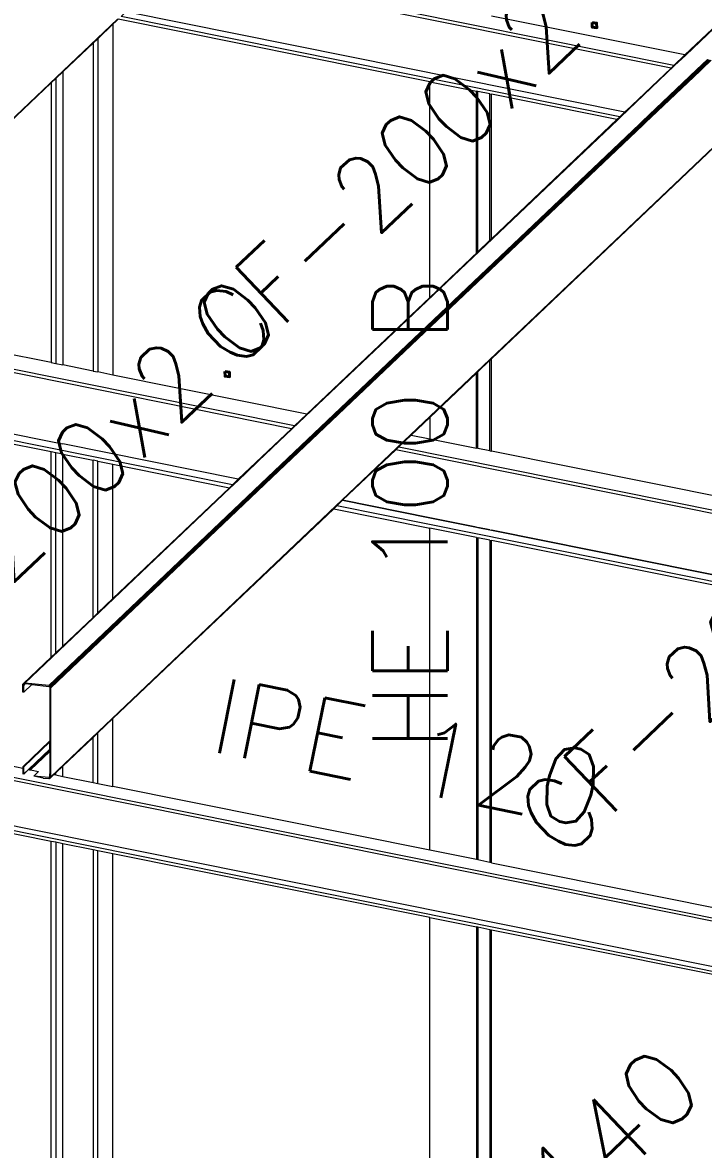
# Model space of a CAD drawing. Header units: millimetres. Extents: x 0 to 42, y 0 to 29.7.
# Drawn here: x 16.897 to 18.286, y 13.836 to 16.137 of the extents above; entities that cross this region are included whole.
import ezdxf
from ezdxf.enums import TextEntityAlignment as Align

# ---------------------------------------------------------------- set-up
doc = ezdxf.new("R2010")
doc.units = ezdxf.units.MM
doc.layers.add('BARRAS_DE_ACERO', color=7, linetype='Continuous', lineweight=9)
doc.layers.add('REFERENCIA_DE_LAS_BARRAS', color=2, linetype='Continuous', lineweight=9)
doc.styles.add('CYPETXT', font='romans__.ttf', dxfattribs={"height": 0.2})

msp = doc.modelspace()

# ---------------------------------------------------------------- linework, layer by layer
at = {"layer": 'BARRAS_DE_ACERO'}
for p, q in [((18.47515, 16.28645), (18.24843, 16.07082)), ((18.2489, 16.07073), (18.47515, 16.28591)), ((18.22587, 16.04936), (17.20838, 16.25429)), ((18.2501, 16.07049), (18.39634, 16.20958)), ((17.09143, 16.14349), (16.4507, 15.53409)), ((17.05037, 16.104), (17.08128, 16.1334)), ((17.09211, 16.1437), (17.08128, 16.1334)), ((17.08128, 16.1334), (17.08128, 15.41718)), ((17.72781, 16.01585), (17.09227, 16.14386)), ((16.9793, 16.03641), (17.04086, 16.09496)), ((17.04086, 16.09496), (17.05037, 16.104)), ((17.05037, 16.104), (17.05037, 15.42341)), ((18.22061, 16.04383), (18.2489, 16.07073)), ((18.2501, 16.07049), (18.22753, 16.04903)), ((18.11713, 15.94403), (18.22753, 16.04903)), ((18.22061, 16.04383), (18.12649, 15.95432)), ((18.13803, 15.96582), (18.22015, 16.04392)), ((18.27358, 16.03976), (18.16317, 15.93476)), ((18.16523, 15.93435), (18.27563, 16.03935)), ((18.27771, 16.03893), (18.17787, 15.94398)), ((18.22015, 16.04392), (18.22587, 16.04936)), ((18.27179, 16.04012), (18.29436, 16.06158)), ((18.27358, 16.03976), (18.29615, 16.06122)), ((18.29819, 16.06081), (18.27563, 16.03935)), ((18.27771, 16.03893), (18.28253, 16.04352)), ((18.2794, 16.03859), (18.28423, 16.04318)), ((18.30027, 16.06039), (18.28253, 16.04352)), ((18.30197, 16.06005), (18.28423, 16.04318)), ((16.95527, 16.01356), (16.96478, 16.0226)), ((16.96478, 16.0226), (16.9793, 16.03641)), ((16.9793, 16.03641), (16.9793, 15.43773)), ((17.72781, 15.57569), (17.72781, 16.01585)), ((17.72781, 16.01585), (17.82292, 15.99669)), ((18.17957, 15.94364), (18.2794, 16.03859)), ((17.82292, 15.66614), (17.82292, 15.99669)), ((17.85073, 15.99109), (17.85382, 15.99047)), ((18.10974, 15.93893), (17.85382, 15.99047)), ((17.85382, 15.69553), (17.85382, 15.99047)), ((18.12602, 15.95441), (18.11545, 15.94436)), ((18.11592, 15.94427), (18.12649, 15.95432)), ((18.13803, 15.96582), (18.12602, 15.95441)), ((17.38319, 15.195), (18.15568, 15.92969)), ((17.39236, 15.19495), (18.1633, 15.92816)), ((18.11142, 15.9386), (17.62808, 15.47891)), ((18.11021, 15.93884), (17.82601, 15.66855)), ((17.85382, 15.64055), (18.15746, 15.92933)), ((18.15952, 15.92892), (17.85382, 15.63817)), ((18.11021, 15.93884), (18.11592, 15.94427)), ((18.11142, 15.9386), (18.11713, 15.94403)), ((18.15746, 15.92933), (18.16317, 15.93476)), ((18.15952, 15.92892), (18.16523, 15.93435)), ((18.16159, 15.9285), (18.1673, 15.93393)), ((18.1633, 15.92816), (18.16901, 15.93359)), ((18.1673, 15.93393), (18.17787, 15.94398)), ((18.17957, 15.94364), (18.16901, 15.93359)), ((18.32204, 15.89618), (17.85382, 15.45088)), ((17.85382, 15.45046), (18.3224, 15.89611)), ((17.85382, 15.69553), (17.85073, 15.69259)), ((17.85073, 15.69259), (17.82601, 15.66908)), ((17.62644, 15.47875), (17.82601, 15.66855)), ((17.82601, 15.66908), (17.82292, 15.66614)), ((17.85382, 15.63817), (17.40048, 15.20701)), ((17.85382, 15.64055), (17.49683, 15.30102)), ((16.95527, 15.44257), (16.45981, 15.54236)), ((17.44579, 15.30748), (16.42833, 15.51241)), ((17.45193, 15.31331), (16.43447, 15.51825)), ((17.42935, 15.23211), (17.67952, 15.47003)), ((17.62644, 15.47875), (17.44626, 15.30739)), ((17.62808, 15.47891), (17.44749, 15.30714)), ((17.62505, 15.47796), (17.47728, 15.33742)), ((17.85382, 15.45088), (17.66423, 15.27055)), ((17.85073, 15.2622), (17.85073, 15.44752)), ((17.85382, 15.44795), (17.85382, 15.45046)), ((17.85382, 15.26158), (17.85382, 15.44795)), ((17.04086, 15.42533), (16.9793, 15.43773)), ((17.08128, 15.41718), (17.05037, 15.42341)), ((17.72781, 15.33062), (17.82292, 15.42107)), ((17.82292, 15.42107), (17.82601, 15.42401)), ((17.82292, 15.2678), (17.82292, 15.42107)), ((17.82601, 15.26718), (17.82601, 15.42401)), ((17.32536, 15.19293), (16.3079, 15.39787)), ((16.95527, 15.26041), (16.30873, 15.39063)), ((17.68992, 15.29459), (17.72781, 15.33062)), ((17.33727, 15.20426), (17.44579, 15.30748)), ((17.37515, 15.23976), (17.44626, 15.30739)), ((17.44749, 15.30714), (17.37867, 15.24169)), ((17.45193, 15.31331), (17.44579, 15.30748)), ((16.95462, 15.28133), (16.9793, 15.27637)), ((17.49683, 15.30102), (17.38421, 15.19393)), ((17.66456, 15.27048), (17.68992, 15.29459)), ((17.68992, 15.29459), (17.72781, 15.28696)), ((16.95527, 14.84096), (16.95527, 15.26041)), ((17.33727, 15.20426), (16.9793, 15.27637)), ((17.66423, 15.27055), (17.54956, 15.16149)), ((17.54992, 15.16143), (17.65844, 15.26465)), ((17.66456, 15.27048), (17.65844, 15.26465)), ((18.86518, 15.02159), (17.65844, 15.26465)), ((17.82601, 15.26718), (17.82292, 15.2678)), ((17.85073, 15.2622), (17.82601, 15.26718)), ((17.85073, 15.2622), (17.85382, 15.26158)), ((18.47515, 15.13644), (17.85382, 15.26158)), ((16.9793, 15.25557), (17.04086, 15.24317)), ((17.04086, 14.92236), (17.04086, 15.24317)), ((17.05037, 15.24125), (17.08128, 15.23502)), ((17.08128, 15.23502), (17.31922, 15.1871)), ((17.08128, 14.9608), (17.08128, 15.23502)), ((17.37515, 15.23976), (17.31968, 15.18701)), ((17.37867, 15.24169), (17.35239, 15.21669)), ((17.33895, 15.20392), (17.35239, 15.21669)), ((17.3891, 15.19382), (17.42935, 15.23211)), ((16.9504, 14.78339), (17.38319, 15.195)), ((16.95467, 14.77868), (17.39082, 15.19347)), ((17.31922, 15.1871), (17.32536, 15.19293)), ((17.3209, 15.18676), (17.32703, 15.19259)), ((17.32536, 15.19293), (17.33727, 15.20426)), ((17.33895, 15.20392), (17.32703, 15.19259)), ((17.38421, 15.19393), (17.37308, 15.18334)), ((17.37718, 15.18249), (17.38909, 15.19381)), ((17.38818, 15.19531), (17.40048, 15.20701)), ((17.38909, 15.19381), (17.3891, 15.19382)), ((17.39082, 15.19347), (17.39083, 15.19348)), ((17.39083, 15.19348), (17.39236, 15.19495)), ((16.90025, 14.7881), (17.31968, 15.18701)), ((17.3209, 15.18676), (16.90189, 14.78826)), ((17.37308, 15.18334), (16.95203, 14.7829)), ((16.95342, 14.78184), (17.37513, 15.1829)), ((17.37105, 15.17666), (16.95435, 14.78035)), ((17.37105, 15.17666), (17.37632, 15.18167)), ((17.37632, 15.18167), (17.37718, 15.18249)), ((17.53652, 15.1504), (16.95467, 14.59703)), ((17.08128, 14.71573), (17.53186, 15.14426)), ((17.4072, 15.02612), (17.53717, 15.14971)), ((17.53799, 15.15009), (17.53186, 15.14426)), ((17.53186, 15.14426), (17.72781, 15.10479)), ((17.54843, 15.16172), (17.53652, 15.1504)), ((17.53764, 15.15016), (17.53717, 15.14971)), ((17.53764, 15.15016), (17.53765, 15.15017)), ((17.53765, 15.15017), (17.54956, 15.16149)), ((17.72747, 15.11193), (17.53799, 15.15009)), ((17.54992, 15.16143), (17.72781, 15.1256)), ((17.72781, 15.1256), (17.72781, 15.12559)), ((17.82292, 15.10644), (17.72781, 15.1256)), ((17.72781, 15.12559), (17.82292, 15.10643)), ((18.73995, 14.90801), (17.72747, 15.11193)), ((17.72781, 14.44682), (17.72781, 15.10479)), ((17.82292, 15.08563), (17.72781, 15.10479)), ((17.82292, 15.10644), (17.82601, 15.10582)), ((17.82292, 15.10644), (17.82292, 15.10643)), ((17.82292, 15.10643), (17.82601, 15.10581)), ((17.82601, 15.10582), (17.82601, 15.10581)), ((17.85073, 15.10084), (17.82601, 15.10582)), ((17.82601, 15.10581), (17.85073, 15.10083)), ((17.85073, 15.10084), (17.85073, 15.10083)), ((17.85073, 15.10083), (17.85382, 15.10021)), ((17.82292, 15.08563), (17.82292, 14.42766)), ((17.82292, 15.08563), (17.82601, 15.08501)), ((17.82601, 15.08501), (17.82601, 14.42704)), ((17.85073, 15.08003), (17.82601, 15.08501)), ((17.85073, 15.08003), (17.85073, 14.42206)), ((17.85073, 15.08003), (17.85382, 15.07941)), ((17.85382, 14.42144), (17.85382, 15.07941)), ((17.4072, 15.02612), (17.18389, 14.81374)), ((20.12539, 13.93511), (15.58543, 14.84952)), ((16.96478, 14.85), (16.95527, 14.84096)), ((16.95527, 14.84096), (16.89886, 14.78731)), ((17.18389, 14.81374), (17.07224, 14.70755)), ((16.89886, 14.78731), (16.90025, 14.7881)), ((16.90174, 14.78634), (16.89951, 14.78422)), ((16.89951, 14.78422), (16.89969, 14.78511)), ((16.9158, 14.78496), (16.89951, 14.76948)), ((16.89951, 14.76948), (16.89951, 14.78422)), ((16.89969, 14.78511), (16.90081, 14.78617)), ((16.89969, 14.78511), (16.90021, 14.78583)), ((16.90021, 14.78583), (16.90081, 14.78617)), ((16.90189, 14.78826), (16.90025, 14.7881)), ((16.90098, 14.78627), (16.90081, 14.78617)), ((16.9504, 14.78339), (16.90189, 14.78826)), ((16.9158, 14.78496), (16.90189, 14.78636)), ((16.9158, 14.78496), (16.9504, 14.78149)), ((16.9513, 14.78122), (16.9504, 14.78149)), ((16.95208, 14.78063), (16.9513, 14.78122)), ((16.95208, 14.78063), (16.95259, 14.7798)), ((16.95259, 14.7798), (16.95277, 14.77887)), ((16.95277, 14.77887), (16.95277, 14.66996)), ((16.95467, 14.59703), (16.95467, 14.77868)), ((16.89951, 14.76948), (16.89761, 14.76967)), ((16.89761, 14.61403), (16.30873, 14.73265)), ((17.01641, 14.65445), (17.07224, 14.70755)), ((17.05037, 14.68633), (17.08128, 14.71573)), ((17.08128, 14.57704), (17.08128, 14.71573)), ((17.05037, 14.68633), (17.04086, 14.67729)), ((17.05037, 14.58327), (17.05037, 14.68633)), ((16.95277, 14.66996), (16.89761, 14.6175)), ((16.95277, 14.66796), (16.89951, 14.61731)), ((16.95277, 14.66796), (16.95277, 14.66996)), ((16.95277, 14.65322), (16.95277, 14.66796)), ((17.04086, 14.67729), (16.9793, 14.61874)), ((17.04086, 14.58519), (17.04086, 14.67729)), ((16.95277, 14.65322), (16.90912, 14.61171)), ((16.95277, 14.65212), (16.91008, 14.61152)), ((16.95277, 14.64948), (16.91237, 14.61106)), ((16.95277, 14.64834), (16.91336, 14.61086)), ((16.95277, 14.65322), (16.95277, 14.65212)), ((16.95277, 14.65212), (16.95277, 14.6508)), ((16.95277, 14.6508), (16.95277, 14.64948)), ((16.95277, 14.64834), (16.95277, 14.64948)), ((16.95277, 14.64834), (16.95277, 14.60292)), ((19.90534, 13.87676), (16.18274, 14.62657)), ((16.89761, 14.6175), (16.89951, 14.61731)), ((16.89761, 14.6175), (16.89761, 14.61403)), ((16.89761, 14.61403), (16.89761, 14.60276)), ((16.9793, 14.61874), (16.96478, 14.60493)), ((16.97454, 14.61463), (16.96756, 14.60799)), ((16.9793, 14.59759), (16.9793, 14.61874)), ((16.89763, 14.60265), (16.89761, 14.60276)), ((16.89957, 14.60225), (16.89763, 14.60265)), ((16.89951, 14.60257), (16.89957, 14.60225)), ((16.91008, 14.61152), (16.91122, 14.61129)), ((16.92007, 14.59812), (16.92994, 14.60752)), ((16.9201, 14.59812), (16.92007, 14.59812)), ((16.93892, 14.59433), (16.9201, 14.59812)), ((16.9504, 14.59508), (16.9201, 14.59812)), ((16.93892, 14.59433), (16.9504, 14.59318)), ((16.9513, 14.59517), (16.9504, 14.59508)), ((16.9504, 14.59318), (16.95203, 14.59334)), ((16.9513, 14.59517), (16.95261, 14.59642)), ((16.95208, 14.59561), (16.9513, 14.59517)), ((16.95203, 14.59334), (16.95342, 14.59413)), ((16.95259, 14.59633), (16.95208, 14.59561)), ((16.95261, 14.59642), (16.95259, 14.59633)), ((16.95261, 14.59642), (16.95277, 14.59722)), ((16.95277, 14.59733), (16.95277, 14.59722)), ((16.95889, 14.59933), (16.95342, 14.59413)), ((16.95435, 14.59543), (16.95342, 14.59413)), ((16.96094, 14.60128), (16.95889, 14.59933)), ((16.96081, 14.60156), (16.96102, 14.60177)), ((16.96146, 14.60218), (16.96102, 14.60177)), ((16.96146, 14.60218), (16.96233, 14.60301)), ((16.96233, 14.60301), (16.96407, 14.60467)), ((16.96407, 14.60467), (16.96408, 14.60467)), ((16.96478, 14.60051), (16.9793, 14.59759)), ((16.9793, 14.59759), (17.04086, 14.58519)), ((17.04086, 14.58519), (17.05037, 14.58327)), ((17.05037, 14.58327), (17.08128, 14.57704)), ((17.72781, 14.44682), (17.08128, 14.57704)), ((16.96478, 14.46301), (16.95527, 14.46493)), ((16.95527, 12.54452), (16.95527, 14.46493)), ((17.04086, 14.44769), (16.9793, 14.46009)), ((17.04086, 14.44769), (17.04086, 12.5647)), ((17.05037, 14.44577), (17.04086, 14.44769)), ((17.05037, 12.55962), (17.05037, 14.44577)), ((17.82292, 14.42766), (17.72781, 14.44682)), ((17.82601, 14.42704), (17.82292, 14.42766)), ((17.85073, 14.42206), (17.82601, 14.42704)), ((17.85382, 14.42144), (17.85073, 14.42206)), ((17.85382, 14.42144), (18.31697, 14.32815)), ((17.72781, 14.30932), (17.82292, 14.29016)), ((17.82292, 14.29016), (17.82292, 13.33092)), ((17.82601, 14.28954), (17.82292, 14.29016)), ((17.82601, 14.28954), (17.82601, 13.31214)), ((17.85073, 14.28456), (17.82601, 14.28954)), ((17.85073, 14.28456), (17.85073, 13.29755))]:
    msp.add_line(p, q, dxfattribs=at)
for points in [[(18.22015, 16.04392), (17.20267, 16.24886), (17.10855, 16.15935), (18.12602, 15.95441)], [(18.11545, 15.94436), (17.09799, 16.1493), (17.10855, 16.15935)], [(17.09092, 16.14428), (17.0908, 16.14416), (16.30114, 15.39315)], [(18.22587, 16.04936), (18.24843, 16.07082), (17.85382, 16.1503)], [(17.04086, 16.09496), (17.04086, 15.42533), (17.05037, 15.42341)], [(18.15568, 15.92969), (18.16139, 15.93512), (18.27179, 16.04012)], [(16.96478, 16.0226), (16.96478, 15.44065), (16.9793, 15.43773)], [(16.45981, 15.54236), (16.95527, 16.01356), (16.95527, 15.44257), (16.96478, 15.44065)], [(17.82601, 15.66908), (17.82601, 15.99607), (17.82292, 15.99669)], [(17.85073, 15.69259), (17.85073, 15.99109), (17.82601, 15.99607)], [(18.16159, 15.9285), (17.85382, 15.6358), (17.67952, 15.47003)], [(18.11545, 15.94436), (18.10974, 15.93893), (17.85382, 15.69553)], [(17.68846, 15.29489), (18.32092, 15.89641), (18.32663, 15.90184)], [(17.82292, 15.66614), (17.72781, 15.57569), (17.62505, 15.47796)], [(17.82601, 15.42401), (17.85073, 15.44752), (17.85382, 15.45046)], [(16.3079, 15.39787), (16.3198, 15.40919), (16.95462, 15.28133)], [(17.45193, 15.31331), (17.47728, 15.33742), (17.08128, 15.41718)], [(17.72781, 15.33062), (17.72781, 15.28696), (17.82292, 15.2678)], [(17.68846, 15.29489), (17.54844, 15.16173), (17.54843, 15.16172)], [(17.31922, 15.1871), (17.08128, 14.9608), (17.05037, 14.9314), (17.04086, 14.92236), (16.9793, 14.86381), (16.96478, 14.85), (16.96478, 15.25849), (16.95527, 15.26041)], [(16.9793, 14.86381), (16.9793, 15.25557), (16.96478, 15.25849)], [(17.66456, 15.27048), (18.87131, 15.02742), (18.89667, 15.05154)], [(17.05037, 14.9314), (17.05037, 15.24125), (17.04086, 15.24317)], [(17.38818, 15.19531), (17.38704, 15.19422), (17.37513, 15.1829)], [(17.54991, 15.16142), (17.538, 15.1501), (17.53799, 15.15009)], [(17.72781, 15.12559), (17.54991, 15.16142), (17.54992, 15.16143)], [(17.85073, 15.10084), (17.85382, 15.10022), (18.47515, 14.97507)], [(18.47515, 14.97507), (17.85382, 15.10021), (17.85382, 15.10022)], [(18.47515, 14.65068), (18.47515, 14.95427), (17.85382, 15.07941)], [(20.21738, 13.9226), (15.57623, 14.85739), (15.57623, 14.85137)], [(16.89761, 14.76967), (16.89761, 14.78441), (16.89794, 14.78602), (16.89886, 14.78731)], [(16.90098, 14.78627), (16.90174, 14.78634), (16.90189, 14.78636)], [(16.9504, 14.78339), (16.95203, 14.7829), (16.95342, 14.78184)], [(16.95467, 14.77868), (16.95435, 14.78035), (16.95342, 14.78184)], [(15.57623, 14.74872), (15.58543, 14.75747), (19.95127, 13.87813)], [(16.95277, 14.6508), (16.91122, 14.61129), (16.91237, 14.61106)], [(17.01641, 14.65445), (16.9885, 14.62791), (16.97454, 14.61463)], [(16.90912, 14.61171), (16.89951, 14.60257), (16.89951, 14.61731)], [(16.95527, 14.46493), (16.30873, 14.59515), (16.30873, 11.92963)], [(16.91008, 14.61152), (16.90945, 14.61164), (16.89957, 14.60225)], [(16.91237, 14.61106), (16.91336, 14.61086), (16.92994, 14.60752)], [(16.9504, 14.59508), (16.95277, 14.59733), (16.95277, 14.60292)], [(16.95467, 14.59703), (16.95435, 14.59543), (16.96058, 14.60135)], [(16.96081, 14.60156), (16.96059, 14.60136), (16.96058, 14.60135)], [(16.96756, 14.60799), (16.96755, 14.60799), (16.96408, 14.60467)], [(17.08128, 12.66437), (17.08128, 14.43954), (17.05037, 14.44577)], [(17.72781, 13.27926), (17.72781, 14.30932), (17.08128, 14.43954)], [(17.85382, 13.3991), (17.85382, 14.28394), (17.85073, 14.28456)], [(18.47515, 13.99002), (18.47515, 14.1588), (17.85382, 14.28394)]]:
    msp.add_lwpolyline(points, dxfattribs=at)
for points in [[(16.96478, 14.60493), (16.96094, 14.60128), (16.96478, 14.60051), (16.96478, 14.60493)], [(16.9793, 12.56738), (16.9793, 14.46009), (16.96478, 14.46301), (16.96478, 12.55357), (16.9793, 12.56738)]]:
    msp.add_lwpolyline(points, close=True, dxfattribs=at)

# ---------------------------------------------------------------- texts
at = {"layer": 'REFERENCIA_DE_LAS_BARRAS', "style": 'CYPETXT'}
for s, rotation, width, p, p2 in [('CF-200x2.0', 43.60023, 0.812714, (16.09767, 15.66821), (16.94984, 16.47973)), ('CF-200x2.0', 43.60023, 0.812714, (17.32778, 15.42045), (18.17995, 16.23196)), ('CF-200x2.0', 43.60023, 0.812714, (16.57842, 14.70776), (17.43058, 15.51927)), ('HE 100 B', 90, 0.776302, (17.7642, 14.64969), (17.7642, 15.61719)), ('CF-200x2.0', 43.60023, 0.812714, (17.99778, 14.42188), (18.84995, 15.23339)), ('IPE 120', 348.59954, 0.844169, (17.27318, 14.65046), (18.06279, 14.49124)), ('IPE 140', 43.60023, 0.844169, (17.71152, 13.39199), (18.29484, 13.94748))]:
    msp.add_text(s, height=0.153333, rotation=rotation, dxfattribs=dict(at, width=width)).set_placement(p, p2, align=Align.FIT)

doc.saveas('drawing.dxf')
